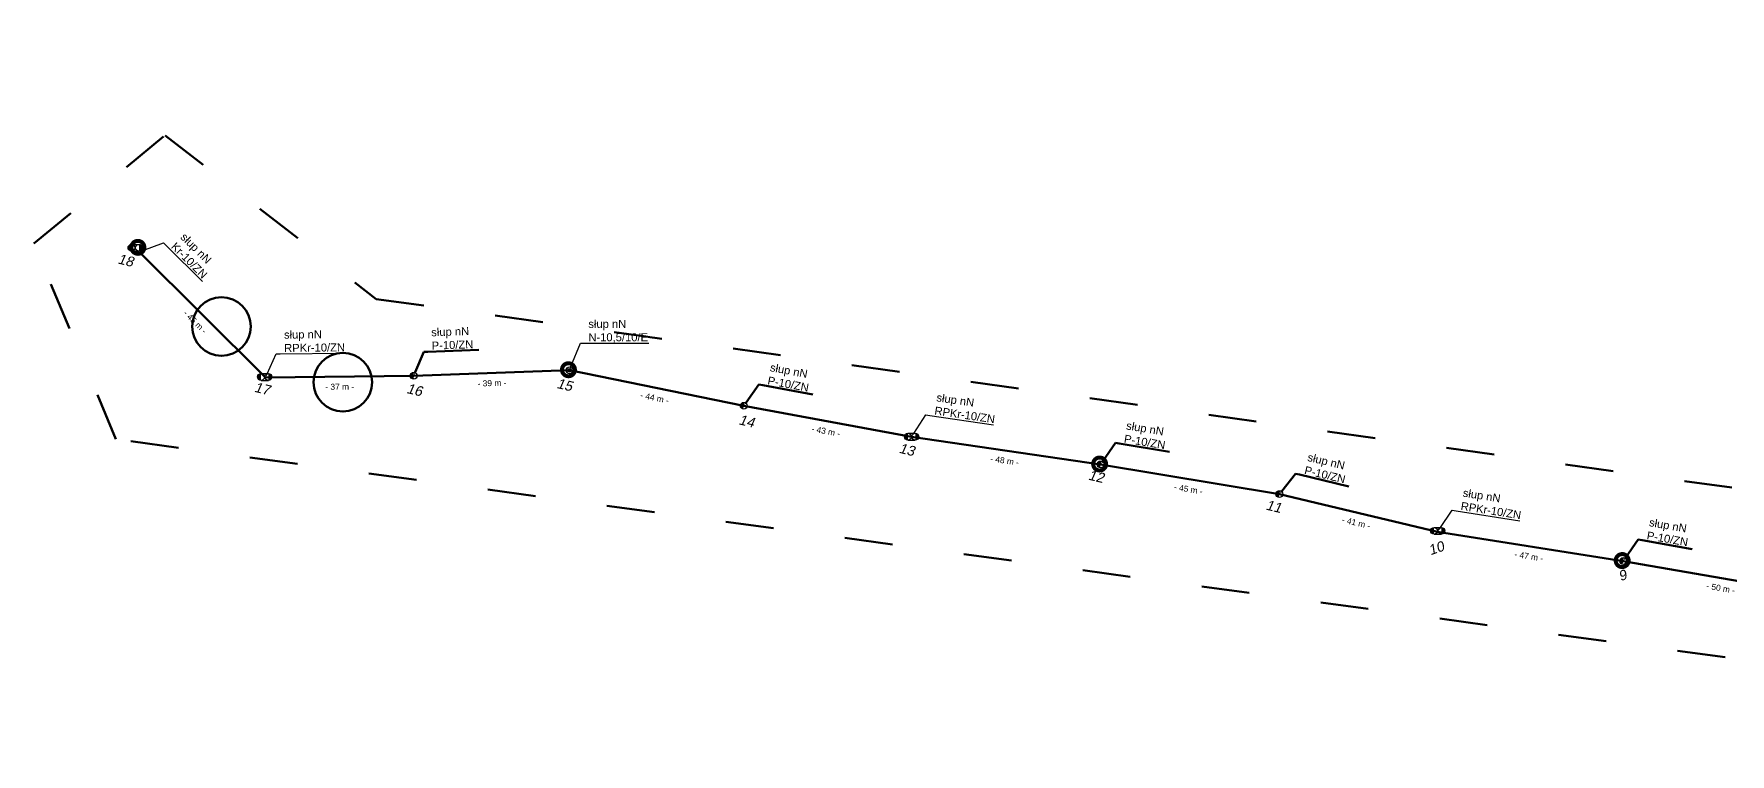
# Model space of a CAD drawing. Header units: metres. Extents: x 7547313 to 7555771, y 5771206 to 5789306.
# Drawn here: x 7547568.7 to 7547992.5, y 5774940.6 to 5775120.5 of the extents above; entities that cross this region are included whole.
import ezdxf
from ezdxf import colors
from ezdxf.entities.mleader import LeaderData, LeaderLine
from ezdxf.math import Vec2, Vec3

# ---------------------------------------------------------------- set-up
doc = ezdxf.new("R2010")
doc.units = ezdxf.units.M
doc.linetypes.add('GCAD_ISO03W100', pattern=[30, 12, -18])
for name, color, linetype, lineweight in [('!TELE', 30, 'SCARPLINE1A', 50), ('!trafo_05-0195', 6, 'GCAD_ISO03W100', 50), ('_numery', 7, 'Continuous', 40), ('_PRZEWIESZENIA', 6, 'Continuous', 50)]:
    doc.layers.add(name, color=color, linetype=linetype, lineweight=lineweight)
for name, color, linetype in [('!wymiary', 7, 'Continuous'), ('_MM mufy', 3, 'Continuous'), ('_MM opisy', 7, 'Continuous'), ('_MM slupy', 5, 'Continuous')]:
    doc.layers.add(name, color=color, linetype=linetype)
doc.styles.get("Standard").update_dxf_attribs({"font": 'arial.ttf'})
doc.linetypes.add('SCARPLINE1A', pattern='A,2,[150,AAA.SHX,S=1,R=0,X=0,Y=0],1e-11', length=2)
doc.dimstyles.new('opis linie', dxfattribs={"dimtxt": 1.5, "dimasz": 0.18, "dimexe": 0.18, "dimexo": 0.0625, "dimgap": 2.5, "dimtad": 4, "dimdec": 0, "dimzin": 0, "dimdsep": 46, "dimtxsty": 'Standard', "dimcen": 0.09, "dimse1": 1, "dimse2": 1, "dimsd1": 1, "dimsd2": 1, "dimclrt": 256, "dimadec": 0, "dimazin": 0, "dimtfac": 1, "dimtdec": 0, "dimtofl": 0, "dimtmove": 0, "dimatfit": 3, "dimfxl": 1, "dimtfill": 1, "dimtolj": 1, "dimtzin": 0, "dimarcsym": 0})

# ---------------------------------------------------------------- blocks, each defined once
blk = doc.blocks.new('*D325')
at = {"layer": 'Defpoints', "color": 0}
for p in [(7547965.92, 5774989.55), (7547965.79, 5774988.81), (7548015.39, 5774980.18)]:
    blk.add_point(p, dxfattribs=at)
at = {"layer": '!wymiary', "insert": (7547990.16, 5774982.02), "char_height": 1.5, "attachment_point": 5, "rotation": 350.1356, "bg_fill": 3, "box_fill_scale": 1.1, "bg_fill_color": 9, "bg_fill_true_color": 13158600, "bg_fill_transparency": 0}
blk.add_mtext('\\A1;- 50 m -', dxfattribs=at)
blk = doc.blocks.new('*D326')
at = {"layer": 'Defpoints', "color": 0}
for p in [(7547919.41, 5774996.11), (7547919.52, 5774996.85), (7547965.79, 5774988.81)]:
    blk.add_point(p, dxfattribs=at)
at = {"layer": '!wymiary', "insert": (7547942.21, 5774989.99), "char_height": 1.5, "attachment_point": 5, "rotation": 351.0599, "bg_fill": 3, "box_fill_scale": 1.1, "bg_fill_color": 9, "bg_fill_true_color": 13158600, "bg_fill_transparency": 0}
blk.add_mtext('\\A1;- 47 m -', dxfattribs=at)
blk = doc.blocks.new('*D327')
at = {"layer": 'Defpoints', "color": 0}
for p in [(7547880.06, 5775006.25), (7547879.89, 5775005.52), (7547919.41, 5774996.11)]:
    blk.add_point(p, dxfattribs=at)
at = {"layer": '!wymiary', "insert": (7547899.07, 5774998.38), "char_height": 1.5, "attachment_point": 5, "rotation": 346.6006, "bg_fill": 3, "box_fill_scale": 1.1, "bg_fill_color": 9, "bg_fill_true_color": 13158600, "bg_fill_transparency": 0}
blk.add_mtext('\\A1;- 41 m -', dxfattribs=at)
blk = doc.blocks.new('*D328')
at = {"layer": 'Defpoints', "color": 0}
for p in [(7547835.22, 5775012.93), (7547835.34, 5775013.67), (7547879.89, 5775005.52)]:
    blk.add_point(p, dxfattribs=at)
at = {"layer": '!wymiary', "insert": (7547857.14, 5775006.75), "char_height": 1.5, "attachment_point": 5, "rotation": 350.5828, "bg_fill": 3, "box_fill_scale": 1.1, "bg_fill_color": 9, "bg_fill_true_color": 13158600, "bg_fill_transparency": 0}
blk.add_mtext('\\A1;- 45 m -', dxfattribs=at)
blk = doc.blocks.new('*D329')
at = {"layer": 'Defpoints', "color": 0}
for p in [(7547787.98, 5775019.87), (7547788.09, 5775020.61), (7547835.22, 5775012.93)]:
    blk.add_point(p, dxfattribs=at)
at = {"layer": '!wymiary', "insert": (7547811.23, 5775013.91), "char_height": 1.5, "attachment_point": 5, "rotation": 351.6427, "bg_fill": 3, "box_fill_scale": 1.1, "bg_fill_color": 9, "bg_fill_true_color": 13158600, "bg_fill_transparency": 0}
blk.add_mtext('\\A1;- 48 m -', dxfattribs=at)
blk = doc.blocks.new('*D330')
at = {"layer": 'Defpoints', "color": 0}
for p in [(7547746.05, 5775027.59), (7547746.18, 5775028.33), (7547787.98, 5775019.87)]:
    blk.add_point(p, dxfattribs=at)
at = {"layer": '!wymiary', "insert": (7547766.56, 5775021.25), "char_height": 1.5, "attachment_point": 5, "rotation": 349.5685, "bg_fill": 3, "box_fill_scale": 1.1, "bg_fill_color": 9, "bg_fill_true_color": 13158600, "bg_fill_transparency": 0}
blk.add_mtext('\\A1;- 43 m -', dxfattribs=at)
blk = doc.blocks.new('*D331')
at = {"layer": 'Defpoints', "color": 0}
for p in [(7547702.51, 5775036.48), (7547702.66, 5775037.22), (7547746.05, 5775027.59)]:
    blk.add_point(p, dxfattribs=at)
at = {"layer": '!wymiary', "insert": (7547723.78, 5775029.59), "char_height": 1.5, "attachment_point": 5, "rotation": 348.4549, "bg_fill": 3, "box_fill_scale": 1.1, "bg_fill_color": 9, "bg_fill_true_color": 13158600, "bg_fill_transparency": 0}
blk.add_mtext('\\A1;- 44 m -', dxfattribs=at)
blk = doc.blocks.new('*D332')
at = {"layer": 'Defpoints', "color": 0}
for p in [(7547702.51, 5775036.48), (7547663.57, 5775035.84), (7547663.59, 5775035.09)]:
    blk.add_point(p, dxfattribs=at)
at = {"layer": '!wymiary', "insert": (7547683.14, 5775033.27), "char_height": 1.5, "attachment_point": 5, "rotation": 2.0413, "bg_fill": 3, "box_fill_scale": 1.1, "bg_fill_color": 9, "bg_fill_true_color": 13158600, "bg_fill_transparency": 0}
blk.add_mtext('\\A1;- 39 m -', dxfattribs=at)
blk = doc.blocks.new('*D333')
at = {"layer": 'Defpoints', "color": 0}
for p in [(7547626.53, 5775035.38), (7547626.54, 5775034.63), (7547663.59, 5775035.09)]:
    blk.add_point(p, dxfattribs=at)
at = {"layer": '!wymiary', "insert": (7547645.1, 5775032.35), "char_height": 1.5, "attachment_point": 5, "rotation": 0.7206, "bg_fill": 3, "box_fill_scale": 1.1, "bg_fill_color": 9, "bg_fill_true_color": 13158600, "bg_fill_transparency": 0}
blk.add_mtext('\\A1;- 37 m -', dxfattribs=at)
blk = doc.blocks.new('*D334')
at = {"layer": 'Defpoints', "color": 0}
for p in [(7547594.95, 5775066.06), (7547595.48, 5775066.59), (7547626.54, 5775034.63)]:
    blk.add_point(p, dxfattribs=at)
at = {"layer": '!wymiary', "insert": (7547608.97, 5775048.56), "char_height": 1.5, "attachment_point": 5, "rotation": 315.1491, "bg_fill": 3, "box_fill_scale": 1.1, "bg_fill_color": 9, "bg_fill_true_color": 13158600, "bg_fill_transparency": 0}
blk.add_mtext('\\A1;- 45 m -', dxfattribs=at)
blk = doc.blocks.new('ZN')
at = {"layer": '_MM slupy', "transparency": 33554687}
h = blk.add_hatch(color=256, dxfattribs=at)
h.dxf.hatch_style = 1
h.paths.add_polyline_path([(0, -0.86), (0, 0.86, 1)])
at = {"layer": '_MM slupy'}
blk.add_circle((0, 0), 0.857, dxfattribs=at)
blk = doc.blocks.new('R')
at = {"layer": '_MM slupy', "transparency": 33554687}
h = blk.add_hatch(color=256, dxfattribs=at)
h.dxf.hatch_style = 1
h.paths.add_polyline_path([(-0.93, -0.86), (-0.93, 0.86, 1)])
h = blk.add_hatch(color=256, dxfattribs=at)
h.dxf.hatch_style = 1
h.paths.add_polyline_path([(0.93, 0.86), (0.93, -0.86, 1)])
at = {"layer": '_MM slupy'}
for points in [[(-0.93, 0.86), (0.93, 0.86)], [(-0.93, -0.86), (0.93, -0.86)]]:
    blk.add_lwpolyline(points, dxfattribs=at)
for centre in [(-0.93, 0), (0.93, 0)]:
    blk.add_circle(centre, 0.857, dxfattribs=at)
blk = doc.blocks.new('E')
at = {"layer": '_MM slupy'}
h = blk.add_hatch(color=256, dxfattribs=at)
h.dxf.hatch_style = 1
h.paths.add_polyline_path([(0.27, 0.37, 1), (-0.27, -0.37, 1)])
for radius in [0.857, 0.457]:
    blk.add_circle((0, 0), radius, dxfattribs=at)
blk = doc.blocks.new('mufa')
at = {"layer": '_MM mufy'}
h = blk.add_hatch(color=256, dxfattribs=at)
h.dxf.hatch_style = 1
h.paths.add_polyline_path([(2.15, 0.12, 1), (-2.1, -0.05, 1)])
h.paths.add_polyline_path([(-1.1, -0.01, -1), (1.15, 0.08, -1)], flags=16)
h.paths.add_polyline_path([(-0.83, 0, -1), (0.88, 0.07, -1)], flags=0)
blk = doc.blocks.new('q')
at = {"layer": '_MM slupy'}
blk.add_blockref('ZN', (0, 0), dxfattribs=at)
at = {"layer": '_MM opisy'}
ml = blk.add_multileader_mtext('Standard', dxfattribs=at)
ml.set_content('\\pxql;słup nN\\PP-10/ZN', color=256)
ml.set_leader_properties()
ml.build(insert=Vec2(0, 0))
ml.multileader.update_dxf_attribs({"has_text_frame": 1, "text_left_attachment_type": 5, "text_right_attachment_type": 5, "dogleg_length": 1, "arrow_head_size": 1})
ctx = ml.context
ctx.base_point, ctx.char_height, ctx.arrow_head_size, ctx.landing_gap_size, ctx.plane_origin = Vec3(3.75, 5.9), 2, 1, 1, Vec3(1.72, -1.42)
ctx.left_attachment, ctx.right_attachment = 5, 5
notes = []
notes.append((ctx, [(0, (1, 1, 0), (2.75, 5.9), (1, 0), 1, [(0, [(0, 0), (2.75, 5.9)], 0, [])])]))
ctx.mtext.insert, ctx.mtext.flow_direction = Vec3(4.75, 11.7), 5
ctx.mtext.has_bg_fill, ctx.mtext.bg_color, ctx.mtext.bg_scale_factor, ctx.mtext.bg_transparency, ctx.mtext.use_window_bg_color = 1, -1023410175, 1, 0, 1
for ctx, leaders in notes:
    for number, flags, end, landing, length, lines in leaders:
        leader = LeaderData()
        leader.index, (leader.has_last_leader_line, leader.has_dogleg_vector, leader.attachment_direction) = number, flags
        leader.last_leader_point, leader.dogleg_vector, leader.dogleg_length = Vec3(end), Vec3(landing), length
        for number, points, colour, breaks in lines:
            line = LeaderLine()
            line.index, line.vertices, line.color, line.breaks = number, Vec3.list(points), colors.encode_raw_color(colour), breaks
            leader.lines.append(line)
        ctx.leaders.append(leader)

msp = doc.modelspace()

# ---------------------------------------------------------------- linework, layer by layer
at = {"layer": '!TELE'}
msp.add_lwpolyline([(7547594.95, 5775066.06), (7547626.54, 5775034.63), (7547663.59, 5775035.09), (7547702.51, 5775036.48), (7547746.05, 5775027.59), (7547787.98, 5775019.87), (7547835.22, 5775012.93), (7547879.89, 5775005.52), (7547919.41, 5774996.11), (7547965.79, 5774988.81), (7548015.39, 5774980.18), (7548064.6, 5774971.03), (7548101.67, 5774965.97), (7548150.12, 5774957.33), (7548195.06, 5774964.62), (7548237.15, 5774970.07), (7548258.65, 5774973.04), (7548282.5, 5774976.25), (7548374.83, 5774991.09), (7548422.69, 5774997.8)], dxfattribs=at)

# ---------------------------------------------------------------- next in the draw order: dimensions: what is measured, and where the dimension line sits
at = {"layer": '!wymiary'}
dim = msp.add_aligned_dim(p1=(7548015.39, 5774980.18), p2=(7547965.79, 5774988.81), distance=-0.75, dimstyle='opis linie', override={"dimpost": '- <> m -'}, dxfattribs=at)
dim.commit()
dim.dimension.update_dxf_attribs({"geometry": '*D325', "text_midpoint": (7547990.16, 5774982.02)})

# ---------------------------------------------------------------- next in the draw order: dimensions: what is measured, and where the dimension line sits
dim = msp.add_aligned_dim(p1=(7547965.79, 5774988.81), p2=(7547919.41, 5774996.11), distance=-0.75, dimstyle='opis linie', override={"dimpost": '- <> m -'}, dxfattribs=at)
dim.commit()
dim.dimension.update_dxf_attribs({"geometry": '*D326', "text_midpoint": (7547942.21, 5774989.99)})

# ---------------------------------------------------------------- next in the draw order: block references
at = {"layer": '!TELE', "rotation": 350.1355581931761}
msp.add_blockref('q', (7547965.79, 5774988.81), dxfattribs=at)

# ---------------------------------------------------------------- next in the draw order: dimensions: what is measured, and where the dimension line sits
at = {"layer": '!wymiary'}
dim = msp.add_aligned_dim(p1=(7547919.41, 5774996.11), p2=(7547879.89, 5775005.52), distance=-0.75, dimstyle='opis linie', override={"dimpost": '- <> m -'}, dxfattribs=at)
dim.commit()
dim.dimension.update_dxf_attribs({"geometry": '*D327', "text_midpoint": (7547899.07, 5774998.38)})

# ---------------------------------------------------------------- next in the draw order: block references
at = {"color": 5, "lineweight": 70}
msp.add_blockref('mufa', (7547965.51, 5774988.89), dxfattribs=at)

# ---------------------------------------------------------------- next in the draw order: texts
at = {"layer": '_numery', "oblique": 10}
msp.add_text('9', height=2.5, rotation=19.0631, dxfattribs=at).set_placement((7547965.11, 5774983.75))

# ---------------------------------------------------------------- next in the draw order: dimensions: what is measured, and where the dimension line sits
at = {"layer": '!wymiary'}
dim = msp.add_aligned_dim(p1=(7547879.89, 5775005.52), p2=(7547835.22, 5775012.93), distance=-0.75, dimstyle='opis linie', override={"dimpost": '- <> m -'}, dxfattribs=at)
dim.commit()
dim.dimension.update_dxf_attribs({"geometry": '*D328', "text_midpoint": (7547857.14, 5775006.75)})

# ---------------------------------------------------------------- next in the draw order: leaders
at = {"layer": '_MM opisy'}
ml = msp.add_multileader_mtext('Standard', dxfattribs=at)
ml.set_content('\\pxql;słup nN\\PRPKr-10/ZN', color=256)
ml.set_leader_properties()
ml.build(insert=Vec2(0, 0))
ml.multileader.update_dxf_attribs({"has_text_frame": 1, "text_left_attachment_type": 5, "text_right_attachment_type": 5, "dogleg_length": 1, "arrow_head_size": 1})
ctx = ml.context
ctx.base_point, ctx.char_height, ctx.arrow_head_size, ctx.landing_gap_size, ctx.plane_origin, ctx.plane_x_axis, ctx.plane_y_axis = Vec3(7547924.03, 5775001.35), 2, 1, 1, Vec3(7547920.88, 5774994.44), Vec3(0.987851, -0.155403), Vec3(0.155403, 0.987851)
ctx.left_attachment, ctx.right_attachment = 5, 5
notes = []
notes.append((ctx, [(0, (1, 1, 0), (7547923.05, 5775001.51), (0.987851, -0.155403), 1, [(0, [(7547919.41, 5774996.11), (7547923.05, 5775001.51)], 0, [])])]))
ctx.mtext.insert, ctx.mtext.text_direction, ctx.mtext.flow_direction = Vec3(7547925.92, 5775006.89), Vec3(0.987851, -0.155403), 5
ctx.mtext.has_bg_fill, ctx.mtext.bg_color, ctx.mtext.bg_scale_factor, ctx.mtext.bg_transparency, ctx.mtext.use_window_bg_color = 1, -1023410175, 1, 0, 1
for ctx, leaders in notes:
    for number, flags, end, landing, length, lines in leaders:
        leader = LeaderData()
        leader.index, (leader.has_last_leader_line, leader.has_dogleg_vector, leader.attachment_direction) = number, flags
        leader.last_leader_point, leader.dogleg_vector, leader.dogleg_length = Vec3(end), Vec3(landing), length
        for number, points, colour, breaks in lines:
            line = LeaderLine()
            line.index, line.vertices, line.color, line.breaks = number, Vec3.list(points), colors.encode_raw_color(colour), breaks
            leader.lines.append(line)
        ctx.leaders.append(leader)

# ---------------------------------------------------------------- next in the draw order: block references
at = {"layer": '!TELE', "rotation": 346.6006427229009}
msp.add_blockref('q', (7547879.89, 5775005.52), dxfattribs=at)
msp.add_blockref('R', (7547919.45, 5774996.35))

# ---------------------------------------------------------------- next in the draw order: texts
at = {"layer": '_numery', "oblique": 10}
msp.add_text('10', height=2.5, rotation=19.0631, dxfattribs=at).set_placement((7547917.65, 5774990.23))

# ---------------------------------------------------------------- next in the draw order: dimensions: what is measured, and where the dimension line sits
at = {"layer": '!wymiary'}
dim = msp.add_aligned_dim(p1=(7547835.22, 5775012.93), p2=(7547787.98, 5775019.87), distance=-0.75, dimstyle='opis linie', override={"dimpost": '- <> m -'}, dxfattribs=at)
dim.commit()
dim.dimension.update_dxf_attribs({"geometry": '*D329', "text_midpoint": (7547811.23, 5775013.91)})

# ---------------------------------------------------------------- next in the draw order: block references
at = {"layer": '!TELE', "rotation": 350.5828240215209}
msp.add_blockref('q', (7547835.22, 5775012.93), dxfattribs=at)

# ---------------------------------------------------------------- next in the draw order: texts
at = {"layer": '_numery', "oblique": 10}
msp.add_text('11', height=2.5, rotation=346.5131, dxfattribs=at).set_placement((7547876.34, 5775001.69))

# ---------------------------------------------------------------- next in the draw order: dimensions: what is measured, and where the dimension line sits
at = {"layer": '!wymiary'}
dim = msp.add_aligned_dim(p1=(7547787.98, 5775019.87), p2=(7547746.05, 5775027.59), distance=-0.75, dimstyle='opis linie', override={"dimpost": '- <> m -'}, dxfattribs=at)
dim.commit()
dim.dimension.update_dxf_attribs({"geometry": '*D330', "text_midpoint": (7547766.56, 5775021.25)})

# ---------------------------------------------------------------- next in the draw order: block references
at = {"color": 5, "lineweight": 70}
msp.add_blockref('mufa', (7547834.94, 5775013.01), dxfattribs=at)

# ---------------------------------------------------------------- next in the draw order: texts
at = {"layer": '_numery', "oblique": 10}
msp.add_text('12', height=2.5, rotation=346.5131, dxfattribs=at).set_placement((7547831.97, 5775009.18))

# ---------------------------------------------------------------- next in the draw order: dimensions: what is measured, and where the dimension line sits
at = {"layer": '!wymiary'}
dim = msp.add_aligned_dim(p1=(7547746.05, 5775027.59), p2=(7547702.51, 5775036.48), distance=-0.75, dimstyle='opis linie', override={"dimpost": '- <> m -'}, dxfattribs=at)
dim.commit()
dim.dimension.update_dxf_attribs({"geometry": '*D331', "text_midpoint": (7547723.78, 5775029.59)})

# ---------------------------------------------------------------- next in the draw order: leaders
at = {"layer": '_MM opisy'}
ml = msp.add_multileader_mtext('Standard', dxfattribs=at)
ml.set_content('\\pxql;słup nN\\PRPKr-10/ZN', color=256)
ml.set_leader_properties()
ml.build(insert=Vec2(0, 0))
ml.multileader.update_dxf_attribs({"has_text_frame": 1, "text_left_attachment_type": 5, "text_right_attachment_type": 5, "dogleg_length": 1, "arrow_head_size": 1})
ctx = ml.context
ctx.base_point, ctx.char_height, ctx.arrow_head_size, ctx.landing_gap_size, ctx.plane_origin, ctx.plane_x_axis, ctx.plane_y_axis = Vec3(7547792.55, 5775025.16), 2, 1, 1, Vec3(7547789.47, 5775018.21), Vec3(0.989381, -0.145346), Vec3(0.145346, 0.989381)
ctx.left_attachment, ctx.right_attachment = 5, 5
notes = []
notes.append((ctx, [(0, (1, 1, 0), (7547791.56, 5775025.31), (0.989381, -0.145346), 1, [(0, [(7547787.98, 5775019.87), (7547791.56, 5775025.31)], 0, [])])]))
ctx.mtext.insert, ctx.mtext.text_direction, ctx.mtext.flow_direction = Vec3(7547794.38, 5775030.72), Vec3(0.989381, -0.145346), 5
ctx.mtext.has_bg_fill, ctx.mtext.bg_color, ctx.mtext.bg_scale_factor, ctx.mtext.bg_transparency, ctx.mtext.use_window_bg_color = 1, -1023410175, 1, 0, 1
for ctx, leaders in notes:
    for number, flags, end, landing, length, lines in leaders:
        leader = LeaderData()
        leader.index, (leader.has_last_leader_line, leader.has_dogleg_vector, leader.attachment_direction) = number, flags
        leader.last_leader_point, leader.dogleg_vector, leader.dogleg_length = Vec3(end), Vec3(landing), length
        for number, points, colour, breaks in lines:
            line = LeaderLine()
            line.index, line.vertices, line.color, line.breaks = number, Vec3.list(points), colors.encode_raw_color(colour), breaks
            leader.lines.append(line)
        ctx.leaders.append(leader)

# ---------------------------------------------------------------- next in the draw order: block references
at = {"layer": '!TELE', "rotation": 349.5684716064303}
msp.add_blockref('q', (7547746.05, 5775027.59), dxfattribs=at)
msp.add_blockref('R', (7547787.98, 5775019.87))

# ---------------------------------------------------------------- next in the draw order: texts
at = {"layer": '_numery', "oblique": 10}
msp.add_text('13', height=2.5, rotation=346.5131, dxfattribs=at).set_placement((7547784.67, 5775015.89))

# ---------------------------------------------------------------- next in the draw order: dimensions: what is measured, and where the dimension line sits
at = {"layer": '!wymiary'}
dim = msp.add_aligned_dim(p1=(7547702.51, 5775036.48), p2=(7547663.59, 5775035.09), distance=-0.75, dimstyle='opis linie', override={"dimpost": '- <> m -'}, dxfattribs=at)
dim.commit()
dim.dimension.update_dxf_attribs({"geometry": '*D332', "text_midpoint": (7547683.14, 5775033.27)})

# ---------------------------------------------------------------- next in the draw order: texts
at = {"layer": '_numery', "oblique": 10}
for s, p in [('15', (7547699.15, 5775032.08)), ('14', (7547744.64, 5775023))]:
    msp.add_text(s, height=2.5, rotation=346.5131, dxfattribs=at).set_placement(p)

# ---------------------------------------------------------------- next in the draw order: dimensions: what is measured, and where the dimension line sits
at = {"layer": '!wymiary'}
dim = msp.add_aligned_dim(p1=(7547663.59, 5775035.09), p2=(7547626.54, 5775034.63), distance=-0.75, dimstyle='opis linie', override={"dimpost": '- <> m -'}, dxfattribs=at)
dim.commit()
dim.dimension.update_dxf_attribs({"geometry": '*D333', "text_midpoint": (7547645.1, 5775032.35)})

# ---------------------------------------------------------------- next in the draw order: leaders
at = {"layer": '_MM opisy'}
ml = msp.add_multileader_mtext('Standard', dxfattribs=at)
ml.set_content('\\pxql;słup nN\\PN-10,5/10/E', color=256)
ml.set_leader_properties()
ml.build(insert=Vec2(0, 0))
ml.multileader.update_dxf_attribs({"has_text_frame": 1, "text_left_attachment_type": 5, "text_right_attachment_type": 5, "dogleg_length": 1, "arrow_head_size": 1})
ctx = ml.context
ctx.base_point, ctx.char_height, ctx.arrow_head_size, ctx.landing_gap_size, ctx.plane_origin = Vec3(7547706.22, 5775043.28), 2, 1, 1, Vec3(7547704.22, 5775035.06)
ctx.left_attachment, ctx.right_attachment = 5, 5
notes = []
notes.append((ctx, [(0, (1, 1, 0), (7547705.22, 5775043.28), (1, 0), 1, [(0, [(7547702.51, 5775036.48)], 0, [])])]))
ctx.mtext.insert, ctx.mtext.flow_direction = Vec3(7547707.22, 5775049.05), 5
ctx.mtext.has_bg_fill, ctx.mtext.bg_color, ctx.mtext.bg_scale_factor, ctx.mtext.bg_transparency, ctx.mtext.use_window_bg_color = 1, -1023410175, 1, 0, 1
for ctx, leaders in notes:
    for number, flags, end, landing, length, lines in leaders:
        leader = LeaderData()
        leader.index, (leader.has_last_leader_line, leader.has_dogleg_vector, leader.attachment_direction) = number, flags
        leader.last_leader_point, leader.dogleg_vector, leader.dogleg_length = Vec3(end), Vec3(landing), length
        for number, points, colour, breaks in lines:
            line = LeaderLine()
            line.index, line.vertices, line.color, line.breaks = number, Vec3.list(points), colors.encode_raw_color(colour), breaks
            leader.lines.append(line)
        ctx.leaders.append(leader)

# ---------------------------------------------------------------- next in the draw order: block references
at = {"layer": '!TELE', "rotation": 2.041259692034034}
msp.add_blockref('q', (7547663.59, 5775035.09), dxfattribs=at)
at = {"color": 5, "lineweight": 70}
msp.add_blockref('mufa', (7547702.22, 5775036.57), dxfattribs=at)
msp.add_blockref('E', (7547702.51, 5775036.48))

# ---------------------------------------------------------------- next in the draw order: dimensions: what is measured, and where the dimension line sits
at = {"layer": '!wymiary'}
dim = msp.add_aligned_dim(p1=(7547626.54, 5775034.63), p2=(7547594.95, 5775066.06), distance=-0.75, dimstyle='opis linie', override={"dimpost": '- <> m -'}, dxfattribs=at)
dim.commit()
dim.dimension.update_dxf_attribs({"geometry": '*D334', "text_midpoint": (7547608.97, 5775048.56)})

# ---------------------------------------------------------------- next in the draw order: texts
at = {"layer": '_numery', "oblique": 10}
msp.add_text('16', height=2.5, rotation=346.5131, dxfattribs=at).set_placement((7547661.64, 5775030.82))

# ---------------------------------------------------------------- next in the draw order: leaders
at = {"layer": '_MM opisy'}
ml = msp.add_multileader_mtext('Standard', dxfattribs=at)
ml.set_content('słup nN\\P\\pxql;Kr-10/ZN', color=256)
ml.set_leader_properties()
ml.build(insert=Vec2(0, 0))
ml.multileader.update_dxf_attribs({"has_text_frame": 1, "text_left_attachment_type": 5, "text_right_attachment_type": 5, "dogleg_length": 1, "arrow_head_size": 1})
ctx = ml.context
ctx.base_point, ctx.char_height, ctx.arrow_head_size, ctx.landing_gap_size, ctx.plane_origin, ctx.plane_x_axis, ctx.plane_y_axis = Vec3(7547601.77, 5775067.6), 2, 1, 1, Vec3(7547595.16, 5775063.84), Vec3(0.708944, -0.705264), Vec3(0.705264, 0.708944)
ctx.left_attachment, ctx.right_attachment = 5, 5
notes = []
notes.append((ctx, [(0, (1, 1, 0), (7547601.06, 5775068.3), (0.708944, -0.705264), 1, [(0, [(7547594.95, 5775066.06), (7547601.06, 5775068.3)], 0, [])])]))
ctx.mtext.insert, ctx.mtext.text_direction, ctx.mtext.flow_direction = Vec3(7547606.55, 5775070.98), Vec3(0.708944, -0.705264), 5
ctx.mtext.has_bg_fill, ctx.mtext.bg_color, ctx.mtext.bg_scale_factor, ctx.mtext.bg_transparency, ctx.mtext.use_window_bg_color = 1, -1023410175, 1, 0, 1
ml = msp.add_multileader_mtext('Standard', dxfattribs=at)
ml.set_content('\\pxql;słup nN\\PRPKr-10/ZN', color=256)
ml.set_leader_properties()
ml.build(insert=Vec2(0, 0))
ml.multileader.update_dxf_attribs({"has_text_frame": 1, "text_left_attachment_type": 5, "text_right_attachment_type": 5, "dogleg_length": 1, "arrow_head_size": 1})
ctx = ml.context
ctx.base_point, ctx.char_height, ctx.arrow_head_size, ctx.landing_gap_size, ctx.plane_origin, ctx.plane_x_axis, ctx.plane_y_axis = Vec3(7547630.22, 5775040.58), 2, 1, 1, Vec3(7547628.28, 5775033.23), Vec3(0.999921, 0.012576), Vec3(-0.012576, 0.999921)
ctx.left_attachment, ctx.right_attachment = 5, 5
notes.append((ctx, [(0, (1, 1, 0), (7547629.22, 5775040.56), (0.999921, 0.012576), 1, [(0, [(7547626.54, 5775034.63), (7547629.22, 5775040.56)], 0, [])])]))
ctx.mtext.insert, ctx.mtext.text_direction, ctx.mtext.flow_direction = Vec3(7547631.15, 5775046.36), Vec3(0.999921, 0.012576), 5
ctx.mtext.has_bg_fill, ctx.mtext.bg_color, ctx.mtext.bg_scale_factor, ctx.mtext.bg_transparency, ctx.mtext.use_window_bg_color = 1, -1023410175, 1, 0, 1
for ctx, leaders in notes:
    for number, flags, end, landing, length, lines in leaders:
        leader = LeaderData()
        leader.index, (leader.has_last_leader_line, leader.has_dogleg_vector, leader.attachment_direction) = number, flags
        leader.last_leader_point, leader.dogleg_vector, leader.dogleg_length = Vec3(end), Vec3(landing), length
        for number, points, colour, breaks in lines:
            line = LeaderLine()
            line.index, line.vertices, line.color, line.breaks = number, Vec3.list(points), colors.encode_raw_color(colour), breaks
            leader.lines.append(line)
        ctx.leaders.append(leader)

# ---------------------------------------------------------------- next in the draw order: linework, layer by layer
at = {"layer": '!trafo_05-0195'}
msp.add_lwpolyline([(7547568.68, 5775068.12), (7547601.45, 5775095.16), (7547654.23, 5775054.28), (7548152.6, 5774984.93), (7548531.43, 5775047.03), (7549072.24, 5775120.52), (7549102.77, 5775048.58), (7549059.58, 5775032.54), (7549038.56, 5775077.42), (7548561.02, 5775015.93), (7548495.04, 5774994.91), (7548357.25, 5774960.94), (7548169.65, 5774940.57), (7547589.19, 5775019.25)], close=True, dxfattribs=at)
at = {"layer": '_PRZEWIESZENIA', "color": 3}
for centre in [(7547615.53, 5775047.39), (7547645.87, 5775033.47)]:
    msp.add_circle(centre, 7.32, dxfattribs=at)

# ---------------------------------------------------------------- next in the draw order: block references
for p in [(7547593.98, 5775067.07), (7547626.36, 5775034.81)]:
    msp.add_blockref('R', p)
at = {"color": 5, "lineweight": 70}
msp.add_blockref('mufa', (7547594.63, 5775067.15), dxfattribs=at)

# ---------------------------------------------------------------- next in the draw order: texts
at = {"layer": '_numery', "oblique": 10}
for s, p in [('18', (7547589.47, 5775063.19)), ('17', (7547623.58, 5775031.13))]:
    msp.add_text(s, height=2.5, rotation=346.5131, dxfattribs=at).set_placement(p)

doc.saveas('drawing.dxf')
